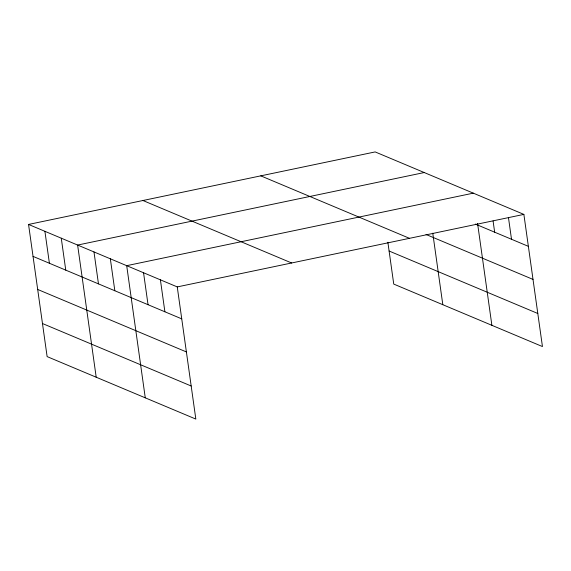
<?xml version="1.0" encoding="UTF-8"?>
<svg xmlns="http://www.w3.org/2000/svg" width="571" height="571" viewBox="0 0 571 571"><rect width="100%" height="100%" fill="white"/><g stroke="black" fill="none" stroke-linecap="round" stroke-linejoin="round"><path stroke-width="0.86" d="M28.55 224.439L177.253 286.913L195.832 419.078L47.122 356.604L28.55 224.439L375.168 151.922L523.878 214.396L542.45 346.561L393.747 284.087L387.873 242.275M424.246 172.542L77.62 245.059L96.199 377.217M473.316 193.155L126.698 265.672L145.27 397.837M177.253 286.913L523.878 214.396M475.35 224.075L528.368 246.344M426.023 234.467L533.014 279.412M260.783 175.854L409.493 238.328M389.101 251.012L537.803 313.486M142.936 200.507L291.638 262.981M33.039 256.386L181.742 318.861M37.686 289.454L186.389 351.929M42.475 323.529L191.178 386.003M508.475 217.679L511.509 239.263M493.08 220.956L494.657 232.183M477.563 223.375L491.888 325.32M432.768 233.204L442.818 304.7M160.401 279.833L164.891 311.78M143.549 272.752L148.039 304.7M110.339 258.799L114.828 290.746M93.979 251.932L98.469 283.873M61.268 238.186L65.758 270.133M44.909 231.312L49.399 263.26"/></g></svg>
